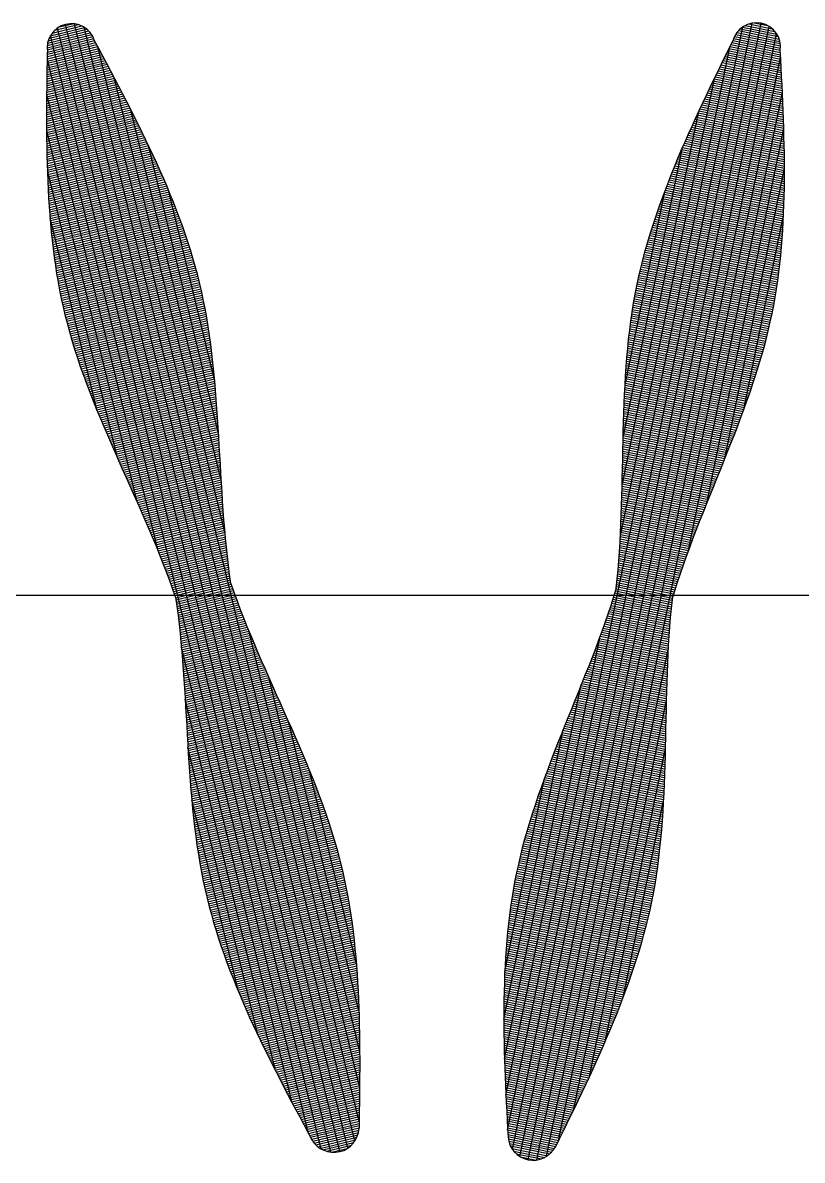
# Model space of a CAD drawing. Header units: inches. Extents: x 8.4 to 50.9, y 14.4 to 39.2.
# Drawn here: x 34.684 to 34.9697, y 25.4904 to 25.9076 of the extents above; entities that cross this region are included whole.
import ezdxf

# ---------------------------------------------------------------- set-up
doc = ezdxf.new("R2010")
doc.units = ezdxf.units.IN
doc.header["$MEASUREMENT"] = 0
doc.layers.add('02', color=2, linetype='Continuous')

msp = doc.modelspace()

# ---------------------------------------------------------------- linework, layer by layer
at = {"layer": '02'}
for p, q in [((34.69368, 25.9019), (34.70749, 25.90526)), ((34.69415, 25.90283), (34.70665, 25.90587)), ((34.6948, 25.90381), (34.70562, 25.90643)), ((34.69575, 25.90485), (34.7043, 25.90693)), ((34.79699, 25.49334), (34.69679, 25.9057)), ((34.69737, 25.90606), (34.7023, 25.90726)), ((34.80021, 25.49354), (34.69974, 25.90702)), ((34.80316, 25.49483), (34.70296, 25.9072)), ((34.80579, 25.49748), (34.70654, 25.90594)), ((34.86354, 25.49434), (34.94792, 25.90608)), ((34.86626, 25.49177), (34.95145, 25.90749)), ((34.86926, 25.49058), (34.95468, 25.90743)), ((34.87248, 25.49049), (34.95767, 25.90622)), ((34.94701, 25.90538), (34.96094, 25.90253)), ((34.94783, 25.90603), (34.96043, 25.90344)), ((34.94884, 25.90663), (34.95975, 25.90439)), ((34.95014, 25.90717), (34.95876, 25.90541)), ((34.95213, 25.90758), (34.9571, 25.90656)), ((34.69295, 25.89846), (34.70972, 25.90253)), ((34.69298, 25.89765), (34.71006, 25.9018)), ((34.693, 25.89928), (34.7093, 25.90324)), ((34.69313, 25.90013), (34.70879, 25.90394)), ((34.69335, 25.901), (34.7082, 25.90461)), ((34.79344, 25.4945), (34.6942, 25.90292)), ((34.87598, 25.49177), (34.96036, 25.90356)), ((34.94432, 25.90107), (34.96171, 25.89751)), ((34.94457, 25.90183), (34.96179, 25.8983)), ((34.94489, 25.90258), (34.96179, 25.89911)), ((34.94528, 25.90331), (34.96171, 25.89994)), ((34.94576, 25.90402), (34.96155, 25.90078)), ((34.94633, 25.90471), (34.9613, 25.90165)), ((34.69304, 25.89276), (34.71226, 25.89743)), ((34.69305, 25.89358), (34.71187, 25.89815)), ((34.69306, 25.8944), (34.71148, 25.89887)), ((34.69307, 25.89522), (34.7111, 25.8996)), ((34.69308, 25.89685), (34.71034, 25.90105)), ((34.69309, 25.89604), (34.71071, 25.90032)), ((34.80732, 25.50464), (34.71155, 25.89875)), ((34.86177, 25.50149), (34.94316, 25.89867)), ((34.94253, 25.89739), (34.96191, 25.89342)), ((34.94289, 25.89813), (34.96187, 25.89424)), ((34.94325, 25.89886), (34.96183, 25.89506)), ((34.94361, 25.8996), (34.96178, 25.89587)), ((34.94397, 25.90033), (34.96174, 25.89669)), ((34.69297, 25.88784), (34.71458, 25.89309)), ((34.69298, 25.88866), (34.71419, 25.89381)), ((34.69299, 25.88948), (34.71381, 25.89454)), ((34.693, 25.8903), (34.71342, 25.89526)), ((34.69301, 25.89112), (34.71303, 25.89598)), ((34.69302, 25.89194), (34.71265, 25.89671)), ((34.78879, 25.50021), (34.69306, 25.89418)), ((34.88042, 25.49759), (34.96183, 25.89492)), ((34.94037, 25.89297), (34.96216, 25.88851)), ((34.94073, 25.89371), (34.96212, 25.88932)), ((34.94109, 25.89444), (34.96208, 25.89014)), ((34.94145, 25.89518), (34.96204, 25.89096)), ((34.94181, 25.89592), (34.96199, 25.89178)), ((34.94217, 25.89665), (34.96195, 25.8926)), ((34.69291, 25.88292), (34.71689, 25.88875)), ((34.69292, 25.88374), (34.7165, 25.88947)), ((34.69293, 25.88538), (34.71573, 25.89092)), ((34.69293, 25.88456), (34.71612, 25.8902)), ((34.69295, 25.8862), (34.71535, 25.89164)), ((34.69296, 25.88702), (34.71496, 25.89237)), ((34.93822, 25.88855), (34.9624, 25.8836)), ((34.93858, 25.88929), (34.96236, 25.88441)), ((34.93894, 25.89002), (34.96232, 25.88523)), ((34.93929, 25.89076), (34.96228, 25.88605)), ((34.93965, 25.8915), (34.96224, 25.88687)), ((34.94001, 25.89223), (34.9622, 25.88769)), ((34.69287, 25.87883), (34.7188, 25.88513)), ((34.69287, 25.87801), (34.71918, 25.88441)), ((34.69288, 25.88047), (34.71803, 25.88658)), ((34.69288, 25.87965), (34.71842, 25.88585)), ((34.69289, 25.88129), (34.71765, 25.8873)), ((34.6929, 25.88211), (34.71727, 25.88803)), ((34.7582, 25.72023), (34.71756, 25.88748)), ((34.90305, 25.71877), (34.93756, 25.88719)), ((34.93644, 25.88486), (34.96258, 25.87951)), ((34.9368, 25.8856), (34.96254, 25.88032)), ((34.93715, 25.88634), (34.96251, 25.88114)), ((34.93751, 25.88707), (34.96247, 25.88196)), ((34.93786, 25.88781), (34.96243, 25.88278)), ((34.69285, 25.87556), (34.72031, 25.88223)), ((34.69285, 25.87474), (34.72069, 25.88151)), ((34.69285, 25.87392), (34.72107, 25.88078)), ((34.69286, 25.87719), (34.71956, 25.88368)), ((34.69286, 25.87638), (34.71994, 25.88296)), ((34.73349, 25.71436), (34.69289, 25.88141)), ((34.92791, 25.71354), (34.96246, 25.88216)), ((34.93433, 25.88043), (34.96278, 25.8746)), ((34.93468, 25.88117), (34.96275, 25.87542)), ((34.93503, 25.88191), (34.96272, 25.87624)), ((34.93538, 25.88265), (34.96268, 25.87705)), ((34.93574, 25.88339), (34.96265, 25.87787)), ((34.93609, 25.88412), (34.96261, 25.87869)), ((34.69285, 25.87311), (34.72144, 25.88006)), ((34.69285, 25.87229), (34.72182, 25.87933)), ((34.69285, 25.87147), (34.72219, 25.8786)), ((34.69285, 25.87066), (34.72257, 25.87788)), ((34.69285, 25.86984), (34.72294, 25.87715)), ((34.69285, 25.86902), (34.72331, 25.87643)), ((34.93259, 25.87674), (34.96293, 25.87052)), ((34.93294, 25.87748), (34.9629, 25.87134)), ((34.93329, 25.87822), (34.96287, 25.87215)), ((34.93363, 25.87896), (34.96284, 25.87297)), ((34.93398, 25.87969), (34.96281, 25.87379)), ((34.69286, 25.86821), (34.72368, 25.8757)), ((34.69286, 25.86739), (34.72405, 25.87497)), ((34.69287, 25.86658), (34.72442, 25.87424)), ((34.69288, 25.86576), (34.72479, 25.87352)), ((34.69288, 25.86495), (34.72515, 25.87279)), ((34.69289, 25.86413), (34.72552, 25.87206)), ((34.75683, 25.73932), (34.72369, 25.87568)), ((34.90373, 25.73788), (34.93186, 25.87516)), ((34.93054, 25.8723), (34.96307, 25.86563)), ((34.93088, 25.87304), (34.96305, 25.86645)), ((34.93122, 25.87378), (34.96303, 25.86726)), ((34.93156, 25.87452), (34.963, 25.86808)), ((34.9319, 25.87526), (34.96298, 25.86889)), ((34.93225, 25.876), (34.96295, 25.86971)), ((34.72595, 25.73193), (34.69286, 25.8681)), ((34.6929, 25.86332), (34.72588, 25.87133)), ((34.69292, 25.86251), (34.72625, 25.8706)), ((34.69293, 25.86169), (34.72661, 25.86988)), ((34.69294, 25.86088), (34.72697, 25.86915)), ((34.69296, 25.86006), (34.72733, 25.86842)), ((34.69297, 25.85925), (34.72769, 25.86769)), ((34.92852, 25.86785), (34.96317, 25.86075)), ((34.92885, 25.86859), (34.96316, 25.86156)), ((34.92919, 25.86933), (34.96314, 25.86238)), ((34.92952, 25.87008), (34.96313, 25.86319)), ((34.92986, 25.87082), (34.96311, 25.864)), ((34.9302, 25.87156), (34.96309, 25.86482)), ((34.93481, 25.7314), (34.96298, 25.86887)), ((34.69299, 25.85844), (34.72805, 25.86696)), ((34.69301, 25.85763), (34.7284, 25.86623)), ((34.69303, 25.85682), (34.72876, 25.8655)), ((34.69305, 25.856), (34.72911, 25.86476)), ((34.69308, 25.85519), (34.72946, 25.86403)), ((34.92688, 25.86414), (34.96323, 25.85669)), ((34.9272, 25.86488), (34.96322, 25.8575)), ((34.92753, 25.86562), (34.96321, 25.85831)), ((34.92786, 25.86637), (34.9632, 25.85912)), ((34.92819, 25.86711), (34.96319, 25.85994)), ((34.6931, 25.85438), (34.72981, 25.8633)), ((34.69313, 25.85357), (34.73016, 25.86257)), ((34.69315, 25.85276), (34.73051, 25.86184)), ((34.69318, 25.85195), (34.73085, 25.8611)), ((34.69321, 25.85114), (34.7312, 25.86037)), ((34.69325, 25.85033), (34.73154, 25.85964)), ((34.75581, 25.75696), (34.73013, 25.86264)), ((34.90411, 25.75554), (34.9259, 25.86188)), ((34.92495, 25.85967), (34.96324, 25.85182)), ((34.92527, 25.86041), (34.96324, 25.85263)), ((34.92558, 25.86116), (34.96324, 25.85344)), ((34.9259, 25.8619), (34.96324, 25.85425)), ((34.92623, 25.86265), (34.96324, 25.85506)), ((34.92655, 25.86339), (34.96323, 25.85588)), ((34.69328, 25.84952), (34.73188, 25.8589)), ((34.69332, 25.84872), (34.73222, 25.85817)), ((34.69335, 25.84791), (34.73256, 25.85743)), ((34.69339, 25.8471), (34.73289, 25.8567)), ((34.69343, 25.84629), (34.73323, 25.85596)), ((34.69347, 25.84549), (34.73356, 25.85523)), ((34.92308, 25.85519), (34.9632, 25.84697)), ((34.92338, 25.85594), (34.96321, 25.84778)), ((34.92369, 25.85669), (34.96322, 25.84859)), ((34.92401, 25.85743), (34.96323, 25.84939)), ((34.92432, 25.85818), (34.96323, 25.8502)), ((34.92463, 25.85892), (34.96324, 25.85101)), ((34.71876, 25.74807), (34.69313, 25.85355)), ((34.69352, 25.84468), (34.73389, 25.85449)), ((34.69356, 25.84387), (34.73422, 25.85375)), ((34.69361, 25.84307), (34.73455, 25.85302)), ((34.69366, 25.84226), (34.73488, 25.85228)), ((34.69371, 25.84146), (34.7352, 25.85154)), ((34.92157, 25.85145), (34.96312, 25.84294)), ((34.92186, 25.8522), (34.96314, 25.84374)), ((34.92217, 25.85295), (34.96316, 25.84455)), ((34.92247, 25.8537), (34.96317, 25.84536)), ((34.92277, 25.85444), (34.96319, 25.84616)), ((34.94141, 25.74779), (34.96324, 25.85433)), ((34.69376, 25.84066), (34.73552, 25.8508)), ((34.69382, 25.83985), (34.73584, 25.85006)), ((34.69388, 25.83905), (34.73616, 25.84932)), ((34.69394, 25.83825), (34.73647, 25.84858)), ((34.694, 25.83745), (34.73679, 25.84784)), ((34.69406, 25.83664), (34.7371, 25.8471)), ((34.91982, 25.84695), (34.96296, 25.83811)), ((34.9201, 25.8477), (34.96299, 25.83891)), ((34.92039, 25.84845), (34.96302, 25.83971)), ((34.92068, 25.8492), (34.96305, 25.84052)), ((34.92097, 25.84995), (34.96307, 25.84132)), ((34.92127, 25.8507), (34.96309, 25.84213)), ((34.69412, 25.83584), (34.73741, 25.84636)), ((34.69419, 25.83504), (34.73772, 25.84562)), ((34.69426, 25.83424), (34.73802, 25.84488)), ((34.69433, 25.83344), (34.73833, 25.84413)), ((34.69441, 25.83264), (34.73863, 25.84339)), ((34.75442, 25.77612), (34.73727, 25.8467)), ((34.9048, 25.77477), (34.91933, 25.84567)), ((34.91841, 25.84318), (34.96277, 25.83409)), ((34.91869, 25.84394), (34.96281, 25.8349)), ((34.91897, 25.84469), (34.96285, 25.8357)), ((34.91925, 25.84544), (34.96289, 25.8365)), ((34.91953, 25.8462), (34.96292, 25.8373)), ((34.69448, 25.83185), (34.73893, 25.84264)), ((34.69456, 25.83105), (34.73922, 25.8419)), ((34.69464, 25.83025), (34.73952, 25.84116)), ((34.69472, 25.82945), (34.73981, 25.84041)), ((34.69481, 25.82866), (34.7401, 25.83966)), ((34.69489, 25.82786), (34.74039, 25.83892)), ((34.9168, 25.83865), (34.96246, 25.8293)), ((34.91706, 25.83941), (34.96252, 25.83009)), ((34.91733, 25.84016), (34.96257, 25.83089)), ((34.9176, 25.84092), (34.96263, 25.83169)), ((34.91787, 25.84167), (34.96267, 25.83249)), ((34.91814, 25.84243), (34.96272, 25.83329)), ((34.71119, 25.76575), (34.6941, 25.83608)), ((34.69498, 25.82707), (34.74067, 25.83817)), ((34.69508, 25.82627), (34.74096, 25.83742)), ((34.69517, 25.82548), (34.74124, 25.83667)), ((34.69527, 25.82468), (34.74152, 25.83592)), ((34.69537, 25.82389), (34.74179, 25.83517)), ((34.69547, 25.8231), (34.74206, 25.83442)), ((34.91552, 25.83486), (34.96215, 25.82531)), ((34.91577, 25.83562), (34.96222, 25.8261)), ((34.91603, 25.83638), (34.96228, 25.8269)), ((34.91628, 25.83714), (34.96235, 25.8277)), ((34.91654, 25.8379), (34.96241, 25.8285)), ((34.94832, 25.76571), (34.9629, 25.83687)), ((34.69557, 25.82231), (34.74233, 25.83367)), ((34.69568, 25.82152), (34.7426, 25.83292)), ((34.69579, 25.82073), (34.74287, 25.83217)), ((34.6959, 25.81994), (34.74313, 25.83141)), ((34.69601, 25.81915), (34.74339, 25.83066)), ((34.91407, 25.8303), (34.96169, 25.82054)), ((34.91431, 25.83106), (34.96177, 25.82133)), ((34.91454, 25.83182), (34.96185, 25.82213)), ((34.91479, 25.83258), (34.96193, 25.82292)), ((34.91503, 25.83334), (34.96201, 25.82372)), ((34.91527, 25.8341), (34.96208, 25.82451)), ((34.69613, 25.81836), (34.74365, 25.82991)), ((34.69625, 25.81757), (34.7439, 25.82915)), ((34.69637, 25.81678), (34.74416, 25.8284)), ((34.6965, 25.816), (34.74441, 25.82764)), ((34.69663, 25.81521), (34.74465, 25.82688)), ((34.69676, 25.81443), (34.7449, 25.82613)), ((34.91293, 25.82648), (34.96123, 25.81658)), ((34.91316, 25.82725), (34.96133, 25.81737)), ((34.91338, 25.82801), (34.96142, 25.81817)), ((34.91361, 25.82877), (34.96151, 25.81896)), ((34.91384, 25.82954), (34.9616, 25.81975)), ((34.69689, 25.81364), (34.74514, 25.82537)), ((34.69703, 25.81286), (34.74538, 25.82461)), ((34.69717, 25.81208), (34.74561, 25.82385)), ((34.69731, 25.81129), (34.74584, 25.82309)), ((34.69745, 25.81051), (34.74607, 25.82233)), ((34.91166, 25.82188), (34.96059, 25.81185)), ((34.91187, 25.82265), (34.96071, 25.81264)), ((34.91207, 25.82342), (34.96082, 25.81343)), ((34.91228, 25.82418), (34.96093, 25.81422)), ((34.9125, 25.82495), (34.96103, 25.815)), ((34.91271, 25.82572), (34.96113, 25.81579)), ((34.6976, 25.80973), (34.7463, 25.82157)), ((34.69775, 25.80895), (34.74653, 25.8208)), ((34.69791, 25.80817), (34.74675, 25.82004)), ((34.69806, 25.80739), (34.74696, 25.81928)), ((34.69822, 25.80662), (34.74718, 25.81851)), ((34.69839, 25.80584), (34.74739, 25.81775)), ((34.91068, 25.81803), (34.95998, 25.80793)), ((34.91087, 25.8188), (34.96011, 25.80871)), ((34.91106, 25.81957), (34.96023, 25.8095)), ((34.91126, 25.82034), (34.96036, 25.81028)), ((34.91146, 25.82111), (34.96048, 25.81107)), ((34.69855, 25.80506), (34.7476, 25.81698)), ((34.69872, 25.80429), (34.7478, 25.81621)), ((34.6989, 25.80351), (34.74801, 25.81544)), ((34.69907, 25.80274), (34.74821, 25.81468)), ((34.69925, 25.80196), (34.7484, 25.81391)), ((34.90978, 25.81416), (34.95929, 25.80402)), ((34.90995, 25.81494), (34.95943, 25.8048)), ((34.91013, 25.81571), (34.95957, 25.80558)), ((34.91031, 25.81648), (34.95971, 25.80636)), ((34.91049, 25.81726), (34.95985, 25.80714)), ((34.69943, 25.80119), (34.74859, 25.81314)), ((34.69962, 25.80042), (34.74878, 25.81237)), ((34.69981, 25.79965), (34.74897, 25.81159)), ((34.7, 25.79888), (34.74915, 25.81082)), ((34.70019, 25.79811), (34.74933, 25.81005)), ((34.70039, 25.79734), (34.74951, 25.80927)), ((34.9088, 25.8095), (34.95835, 25.79935)), ((34.90896, 25.81028), (34.95852, 25.80012)), ((34.90911, 25.81106), (34.95868, 25.8009)), ((34.90927, 25.81184), (34.95884, 25.80168)), ((34.90944, 25.81261), (34.95899, 25.80246)), ((34.90961, 25.81339), (34.95914, 25.80324)), ((34.70059, 25.79657), (34.74968, 25.8085)), ((34.7008, 25.79581), (34.74985, 25.80772)), ((34.70101, 25.79504), (34.75002, 25.80695)), ((34.70122, 25.79427), (34.75018, 25.80617)), ((34.70144, 25.79351), (34.75034, 25.80539)), ((34.90808, 25.8056), (34.95748, 25.79548)), ((34.90822, 25.80638), (34.95767, 25.79625)), ((34.90836, 25.80716), (34.95784, 25.79702)), ((34.9085, 25.80794), (34.95802, 25.7978)), ((34.90865, 25.80872), (34.95819, 25.79857)), ((34.70165, 25.79275), (34.7505, 25.80461)), ((34.70188, 25.79198), (34.75065, 25.80383)), ((34.7021, 25.79122), (34.7508, 25.80305)), ((34.70233, 25.79046), (34.75095, 25.80227)), ((34.70256, 25.7897), (34.75109, 25.80149)), ((34.90744, 25.80168), (34.95653, 25.79162)), ((34.90756, 25.80246), (34.95673, 25.79239)), ((34.90768, 25.80325), (34.95692, 25.79316)), ((34.90781, 25.80403), (34.95711, 25.79393)), ((34.90794, 25.80482), (34.9573, 25.7947)), ((34.70279, 25.78894), (34.75123, 25.80071)), ((34.70303, 25.78818), (34.75137, 25.79993)), ((34.70327, 25.78742), (34.75151, 25.79914)), ((34.70351, 25.78666), (34.75164, 25.79836)), ((34.70375, 25.7859), (34.75177, 25.79757)), ((34.704, 25.78515), (34.7519, 25.79679)), ((34.90677, 25.79696), (34.95529, 25.78701)), ((34.90687, 25.79774), (34.95551, 25.78778)), ((34.90698, 25.79853), (34.95572, 25.78855)), ((34.90709, 25.79932), (34.95593, 25.78931)), ((34.9072, 25.80011), (34.95613, 25.79008)), ((34.90732, 25.80089), (34.95633, 25.79085)), ((34.70425, 25.78439), (34.75202, 25.796)), ((34.7045, 25.78364), (34.75215, 25.79521)), ((34.70476, 25.78288), (34.75227, 25.79442)), ((34.70501, 25.78213), (34.75238, 25.79364)), ((34.70527, 25.78137), (34.7525, 25.79285)), ((34.90628, 25.793), (34.95418, 25.78319)), ((34.90637, 25.79379), (34.95441, 25.78395)), ((34.90647, 25.79459), (34.95463, 25.78472)), ((34.90657, 25.79538), (34.95485, 25.78548)), ((34.90666, 25.79617), (34.95507, 25.78625)), ((34.70554, 25.78062), (34.75261, 25.79206)), ((34.7058, 25.77987), (34.75272, 25.79127)), ((34.70607, 25.77912), (34.75283, 25.79048)), ((34.70634, 25.77836), (34.75293, 25.78969)), ((34.70661, 25.77761), (34.75304, 25.78889)), ((34.90587, 25.78904), (34.953, 25.77938)), ((34.90594, 25.78983), (34.95324, 25.78014)), ((34.90603, 25.79063), (34.95348, 25.7809)), ((34.90611, 25.79142), (34.95372, 25.78166)), ((34.9062, 25.79221), (34.95395, 25.78243)), ((34.70688, 25.77686), (34.75314, 25.7881)), ((34.70716, 25.77611), (34.75324, 25.78731)), ((34.70744, 25.77536), (34.75333, 25.78652)), ((34.70772, 25.77462), (34.75343, 25.78572)), ((34.708, 25.77387), (34.75352, 25.78493)), ((34.90544, 25.78426), (34.95152, 25.77482)), ((34.9055, 25.78506), (34.95177, 25.77558)), ((34.90557, 25.78586), (34.95202, 25.77634)), ((34.90564, 25.78665), (34.95227, 25.7771)), ((34.90571, 25.78745), (34.95252, 25.77786)), ((34.90579, 25.78824), (34.95276, 25.77862)), ((34.70829, 25.77312), (34.75361, 25.78413)), ((34.70857, 25.77237), (34.7537, 25.78334)), ((34.70886, 25.77163), (34.75379, 25.78254)), ((34.70915, 25.77088), (34.75387, 25.78175)), ((34.70944, 25.77013), (34.75395, 25.78095)), ((34.70974, 25.76939), (34.75403, 25.78015)), ((34.90514, 25.78027), (34.95022, 25.77104)), ((34.9052, 25.78107), (34.95049, 25.77179)), ((34.90525, 25.78187), (34.95075, 25.77255)), ((34.90531, 25.78267), (34.95101, 25.77331)), ((34.90538, 25.78347), (34.95126, 25.77406)), ((34.71003, 25.76864), (34.75411, 25.77935)), ((34.71033, 25.7679), (34.75419, 25.77856)), ((34.71063, 25.76715), (34.75427, 25.77776)), ((34.71093, 25.76641), (34.75434, 25.77696)), ((34.71123, 25.76567), (34.75441, 25.77616)), ((34.90489, 25.77627), (34.94888, 25.76726)), ((34.90493, 25.77707), (34.94916, 25.76801)), ((34.90498, 25.77787), (34.94942, 25.76877)), ((34.90503, 25.77867), (34.94969, 25.76952)), ((34.90509, 25.77947), (34.94996, 25.77028)), ((34.71153, 25.76492), (34.75449, 25.77536)), ((34.71184, 25.76418), (34.75456, 25.77456)), ((34.71214, 25.76344), (34.75462, 25.77376)), ((34.71245, 25.7627), (34.75469, 25.77296)), ((34.71276, 25.76195), (34.75476, 25.77216)), ((34.90468, 25.77227), (34.9475, 25.76349)), ((34.90472, 25.77307), (34.94778, 25.76424)), ((34.90476, 25.77387), (34.94806, 25.765)), ((34.9048, 25.77467), (34.94834, 25.76575)), ((34.90484, 25.77547), (34.94861, 25.7665)), ((34.71307, 25.76121), (34.75482, 25.77136)), ((34.71338, 25.76047), (34.75489, 25.77056)), ((34.7137, 25.75973), (34.75495, 25.76975)), ((34.71401, 25.75899), (34.75501, 25.76895)), ((34.71432, 25.75825), (34.75507, 25.76815)), ((34.9045, 25.76825), (34.94609, 25.75973)), ((34.90453, 25.76905), (34.94637, 25.76048)), ((34.90457, 25.76986), (34.94666, 25.76123)), ((34.9046, 25.77066), (34.94694, 25.76199)), ((34.90464, 25.77146), (34.94722, 25.76274)), ((34.71464, 25.75751), (34.75513, 25.76735)), ((34.71496, 25.75677), (34.75518, 25.76654)), ((34.71528, 25.75603), (34.75524, 25.76574)), ((34.7156, 25.75529), (34.7553, 25.76494)), ((34.71592, 25.75455), (34.75535, 25.76413)), ((34.90432, 25.76343), (34.94435, 25.75522)), ((34.90435, 25.76423), (34.94464, 25.75597)), ((34.90438, 25.76503), (34.94493, 25.75672)), ((34.90441, 25.76584), (34.94522, 25.75748)), ((34.90444, 25.76664), (34.94551, 25.75823)), ((34.90447, 25.76745), (34.9458, 25.75898)), ((34.71624, 25.75381), (34.75541, 25.76333)), ((34.71656, 25.75307), (34.75546, 25.76253)), ((34.71688, 25.75234), (34.75551, 25.76172)), ((34.7172, 25.7516), (34.75556, 25.76092)), ((34.71753, 25.75086), (34.75561, 25.76011)), ((34.71785, 25.75012), (34.75566, 25.75931)), ((34.9042, 25.7594), (34.94288, 25.75147)), ((34.90423, 25.7602), (34.94317, 25.75222)), ((34.90425, 25.76101), (34.94347, 25.75297)), ((34.90427, 25.76182), (34.94376, 25.75372)), ((34.9043, 25.76262), (34.94406, 25.75447)), ((34.71818, 25.74938), (34.75571, 25.7585)), ((34.7185, 25.74865), (34.75576, 25.7577)), ((34.71883, 25.74791), (34.75581, 25.75689)), ((34.71916, 25.74717), (34.75586, 25.75609)), ((34.71948, 25.74643), (34.75591, 25.75528)), ((34.9041, 25.75537), (34.94138, 25.74773)), ((34.90412, 25.75617), (34.94168, 25.74848)), ((34.90414, 25.75698), (34.94198, 25.74923)), ((34.90416, 25.75779), (34.94228, 25.74998)), ((34.90418, 25.75859), (34.94258, 25.75073)), ((34.71981, 25.7457), (34.75595, 25.75448)), ((34.72014, 25.74496), (34.756, 25.75367)), ((34.72047, 25.74422), (34.75605, 25.75287)), ((34.7208, 25.74349), (34.75609, 25.75206)), ((34.72112, 25.74275), (34.75614, 25.75126)), ((34.90401, 25.75134), (34.93988, 25.74399)), ((34.90403, 25.75214), (34.94018, 25.74473)), ((34.90405, 25.75295), (34.94048, 25.74548)), ((34.90406, 25.75376), (34.94078, 25.74623)), ((34.90408, 25.75456), (34.94108, 25.74698)), ((34.72145, 25.74201), (34.75619, 25.75045)), ((34.72178, 25.74127), (34.75623, 25.74965)), ((34.72211, 25.74054), (34.75628, 25.74884)), ((34.72244, 25.7398), (34.75632, 25.74803)), ((34.72277, 25.73906), (34.75637, 25.74723)), ((34.90393, 25.7473), (34.93837, 25.74024)), ((34.90394, 25.74811), (34.93867, 25.74099)), ((34.90396, 25.74892), (34.93898, 25.74174)), ((34.90398, 25.74972), (34.93928, 25.74249)), ((34.90399, 25.75053), (34.93958, 25.74324)), ((34.7231, 25.73833), (34.75641, 25.74642)), ((34.72343, 25.73759), (34.75646, 25.74562)), ((34.72376, 25.73685), (34.75651, 25.74481)), ((34.72409, 25.73612), (34.75655, 25.74401)), ((34.72441, 25.73538), (34.7566, 25.7432)), ((34.90384, 25.74327), (34.93686, 25.7365)), ((34.90386, 25.74407), (34.93716, 25.73725)), ((34.90388, 25.74488), (34.93747, 25.738)), ((34.90389, 25.74569), (34.93777, 25.73875)), ((34.90391, 25.7465), (34.93807, 25.7395)), ((34.72474, 25.73464), (34.75665, 25.74239)), ((34.72507, 25.7339), (34.75669, 25.74159)), ((34.7254, 25.73317), (34.75674, 25.74078)), ((34.72573, 25.73243), (34.75679, 25.73998)), ((34.72605, 25.73169), (34.75683, 25.73917)), ((34.72638, 25.73096), (34.75688, 25.73837)), ((34.90374, 25.73843), (34.93505, 25.73201)), ((34.90376, 25.73923), (34.93535, 25.73276)), ((34.90378, 25.74004), (34.93566, 25.73351)), ((34.90379, 25.74085), (34.93596, 25.73426)), ((34.90381, 25.74165), (34.93626, 25.73501)), ((34.90383, 25.74246), (34.93656, 25.73575)), ((34.7267, 25.73022), (34.75693, 25.73756)), ((34.72703, 25.72948), (34.75698, 25.73676)), ((34.72735, 25.72874), (34.75703, 25.73595)), ((34.72768, 25.728), (34.75708, 25.73515)), ((34.728, 25.72727), (34.75713, 25.73434)), ((34.90364, 25.7344), (34.93356, 25.72827)), ((34.90366, 25.7352), (34.93386, 25.72902)), ((34.90368, 25.73601), (34.93416, 25.72976)), ((34.9037, 25.73682), (34.93445, 25.73051)), ((34.90372, 25.73762), (34.93475, 25.73126)), ((34.72832, 25.72653), (34.75719, 25.73354)), ((34.72865, 25.72579), (34.75724, 25.73274)), ((34.72897, 25.72505), (34.75729, 25.73193)), ((34.72929, 25.72431), (34.75735, 25.73113)), ((34.72961, 25.72357), (34.7574, 25.73033)), ((34.90353, 25.73037), (34.93208, 25.72452)), ((34.90355, 25.73117), (34.93238, 25.72527)), ((34.90357, 25.73198), (34.93267, 25.72602)), ((34.9036, 25.73279), (34.93297, 25.72677)), ((34.90362, 25.73359), (34.93326, 25.72752)), ((34.72993, 25.72283), (34.75746, 25.72952)), ((34.73024, 25.72209), (34.75752, 25.72872)), ((34.73056, 25.72135), (34.75758, 25.72792)), ((34.73087, 25.72061), (34.75763, 25.72711)), ((34.73119, 25.71987), (34.7577, 25.72631)), ((34.90339, 25.72635), (34.93062, 25.72076)), ((34.90342, 25.72715), (34.93091, 25.72152)), ((34.90345, 25.72795), (34.9312, 25.72227)), ((34.90347, 25.72876), (34.9315, 25.72302)), ((34.9035, 25.72956), (34.93179, 25.72377)), ((34.7315, 25.71913), (34.75776, 25.72551)), ((34.73181, 25.71839), (34.75782, 25.72471)), ((34.73212, 25.71765), (34.75788, 25.72391)), ((34.73243, 25.71691), (34.75795, 25.72311)), ((34.73274, 25.71616), (34.75802, 25.72231)), ((34.90322, 25.72233), (34.9292, 25.71701)), ((34.90326, 25.72313), (34.92948, 25.71776)), ((34.90329, 25.72393), (34.92976, 25.71851)), ((34.90333, 25.72474), (34.93005, 25.71926)), ((34.90336, 25.72554), (34.93034, 25.72001)), ((34.73305, 25.71542), (34.75809, 25.72151)), ((34.73335, 25.71468), (34.75816, 25.72071)), ((34.73366, 25.71394), (34.75823, 25.71991)), ((34.73396, 25.71319), (34.7583, 25.71911)), ((34.73426, 25.71245), (34.75837, 25.71831)), ((34.73456, 25.7117), (34.75845, 25.71751)), ((34.90298, 25.71752), (34.92752, 25.71249)), ((34.90303, 25.71832), (34.9278, 25.71324)), ((34.90307, 25.71912), (34.92807, 25.714)), ((34.90311, 25.71992), (34.92835, 25.71475)), ((34.90315, 25.72072), (34.92863, 25.7155)), ((34.90319, 25.72153), (34.92891, 25.71625)), ((34.73486, 25.71096), (34.75853, 25.71671)), ((34.73515, 25.71022), (34.75861, 25.71591)), ((34.73544, 25.70947), (34.75869, 25.71512)), ((34.73574, 25.70872), (34.75877, 25.71432)), ((34.73603, 25.70798), (34.75885, 25.71352)), ((34.90274, 25.71351), (34.92617, 25.70871)), ((34.90279, 25.71431), (34.92644, 25.70947)), ((34.90284, 25.71511), (34.92671, 25.71022)), ((34.90289, 25.71591), (34.92698, 25.71098)), ((34.90294, 25.71672), (34.92725, 25.71173)), ((34.73632, 25.70723), (34.75894, 25.71273)), ((34.7366, 25.70648), (34.75903, 25.71193)), ((34.73689, 25.70574), (34.75912, 25.71114)), ((34.73717, 25.70499), (34.75921, 25.71034)), ((34.73745, 25.70424), (34.75931, 25.70955)), ((34.90245, 25.70952), (34.92487, 25.70493)), ((34.90252, 25.71032), (34.92512, 25.70569)), ((34.90257, 25.71112), (34.92538, 25.70644)), ((34.90263, 25.71192), (34.92565, 25.7072)), ((34.90269, 25.71272), (34.92591, 25.70796)), ((34.73773, 25.70349), (34.7594, 25.70876)), ((34.738, 25.70274), (34.7595, 25.70796)), ((34.73828, 25.70199), (34.7596, 25.70717)), ((34.73855, 25.70124), (34.7597, 25.70638)), ((34.73882, 25.70049), (34.75981, 25.70559)), ((34.90212, 25.70554), (34.92361, 25.70114)), ((34.90219, 25.70634), (34.92386, 25.7019)), ((34.90226, 25.70713), (34.92411, 25.70265)), ((34.90232, 25.70793), (34.92436, 25.70341)), ((34.90239, 25.70873), (34.92461, 25.70417)), ((34.73909, 25.69974), (34.75992, 25.7048)), ((34.73935, 25.69898), (34.76003, 25.70401)), ((34.73961, 25.69823), (34.76014, 25.70322)), ((34.73988, 25.69748), (34.76025, 25.70243)), ((34.74008, 25.69671), (34.76042, 25.70165)), ((34.7402, 25.69592), (34.76068, 25.7009)), ((34.90172, 25.70157), (34.92241, 25.69733)), ((34.9018, 25.70236), (34.92265, 25.69809)), ((34.90189, 25.70316), (34.92289, 25.69885)), ((34.90196, 25.70395), (34.92313, 25.69961)), ((34.90204, 25.70475), (34.92337, 25.70038)), ((35.51697, 25.6975), (33.6044, 25.6975)), ((34.74031, 25.69513), (34.76094, 25.70014)), ((34.74042, 25.69434), (34.76121, 25.69939)), ((34.74053, 25.69355), (34.76147, 25.69864)), ((34.74064, 25.69276), (34.76174, 25.69789)), ((34.74074, 25.69197), (34.76201, 25.69714)), ((34.90056, 25.69695), (34.92167, 25.69262)), ((34.9008, 25.69771), (34.92175, 25.69342)), ((34.90103, 25.69847), (34.92183, 25.69421)), ((34.90127, 25.69923), (34.92191, 25.695)), ((34.9015, 25.7), (34.922, 25.69579)), ((34.90164, 25.70078), (34.92218, 25.69657)), ((34.74084, 25.69118), (34.76229, 25.69639)), ((34.74094, 25.69038), (34.76256, 25.69564)), ((34.74104, 25.68959), (34.76284, 25.69489)), ((34.74113, 25.6888), (34.76312, 25.69414)), ((34.74123, 25.688), (34.7634, 25.69339)), ((34.74132, 25.68721), (34.76368, 25.69264)), ((34.89933, 25.69315), (34.9213, 25.68864)), ((34.89958, 25.69391), (34.92137, 25.68944)), ((34.89982, 25.69467), (34.92144, 25.69024)), ((34.90007, 25.69543), (34.92151, 25.69103)), ((34.90031, 25.69619), (34.92159, 25.69183)), ((34.74141, 25.68641), (34.76397, 25.6919)), ((34.74149, 25.68562), (34.76426, 25.69115)), ((34.74158, 25.68482), (34.76455, 25.6904)), ((34.74166, 25.68402), (34.76484, 25.68966)), ((34.74174, 25.68323), (34.76513, 25.68891)), ((34.89778, 25.6886), (34.92094, 25.68386)), ((34.89804, 25.68936), (34.92099, 25.68466)), ((34.8983, 25.69012), (34.92105, 25.68546)), ((34.89856, 25.69087), (34.92111, 25.68625)), ((34.89882, 25.69163), (34.92117, 25.68705)), ((34.89907, 25.69239), (34.92124, 25.68785)), ((34.74182, 25.68243), (34.76543, 25.68817)), ((34.7419, 25.68163), (34.76572, 25.68742)), ((34.74198, 25.68083), (34.76602, 25.68668)), ((34.74205, 25.68004), (34.76632, 25.68593)), ((34.74213, 25.67924), (34.76662, 25.68519)), ((34.7422, 25.67844), (34.76693, 25.68445)), ((34.80748, 25.5174), (34.76684, 25.68466)), ((34.89644, 25.68483), (34.92068, 25.67986)), ((34.89671, 25.68558), (34.92073, 25.68066)), ((34.89698, 25.68634), (34.92078, 25.68146)), ((34.89725, 25.68709), (34.92083, 25.68226)), ((34.89752, 25.68785), (34.92088, 25.68306)), ((34.74227, 25.67764), (34.76723, 25.6837)), ((34.74234, 25.67684), (34.76754, 25.68296)), ((34.7424, 25.67604), (34.76785, 25.68222)), ((34.74247, 25.67524), (34.76816, 25.68148)), ((34.74253, 25.67443), (34.76847, 25.68074)), ((34.7426, 25.67363), (34.76878, 25.67999)), ((34.86114, 25.51424), (34.89565, 25.68266)), ((34.89478, 25.68031), (34.92043, 25.67505)), ((34.89506, 25.68106), (34.92047, 25.67585)), ((34.89534, 25.68181), (34.92051, 25.67665)), ((34.89562, 25.68256), (34.92055, 25.67746)), ((34.89589, 25.68332), (34.92059, 25.67826)), ((34.89617, 25.68407), (34.92064, 25.67906)), ((34.78278, 25.51148), (34.74219, 25.67854)), ((34.74266, 25.67283), (34.76909, 25.67925)), ((34.74272, 25.67203), (34.7694, 25.67851)), ((34.74278, 25.67123), (34.76972, 25.67777)), ((34.74284, 25.67042), (34.77003, 25.67703)), ((34.7429, 25.66962), (34.77035, 25.67629)), ((34.88601, 25.50907), (34.92056, 25.67769)), ((34.89307, 25.67579), (34.92023, 25.67023)), ((34.89336, 25.67655), (34.92026, 25.67103)), ((34.89365, 25.6773), (34.92029, 25.67184)), ((34.89393, 25.67805), (34.92032, 25.67264)), ((34.89422, 25.6788), (34.92036, 25.67344)), ((34.8945, 25.67955), (34.92039, 25.67425)), ((34.74295, 25.66882), (34.77067, 25.67555)), ((34.74301, 25.66802), (34.77099, 25.67481)), ((34.74306, 25.66721), (34.77131, 25.67407)), ((34.74312, 25.66641), (34.77163, 25.67334)), ((34.74317, 25.6656), (34.77195, 25.6726)), ((34.74322, 25.6648), (34.77227, 25.67186)), ((34.89162, 25.67204), (34.92009, 25.66621)), ((34.89191, 25.67279), (34.92012, 25.66701)), ((34.8922, 25.67354), (34.92014, 25.66782)), ((34.89249, 25.67429), (34.92017, 25.66862)), ((34.89278, 25.67504), (34.9202, 25.66943)), ((34.74328, 25.664), (34.7726, 25.67112)), ((34.74333, 25.66319), (34.77292, 25.67038)), ((34.74338, 25.66239), (34.77324, 25.66964)), ((34.74343, 25.66158), (34.77357, 25.66891)), ((34.74348, 25.66078), (34.7739, 25.66817)), ((34.74352, 25.65997), (34.77422, 25.66743)), ((34.88984, 25.66754), (34.91995, 25.66137)), ((34.89014, 25.66829), (34.91997, 25.66218)), ((34.89044, 25.66904), (34.92, 25.66299)), ((34.89073, 25.66979), (34.92002, 25.66379)), ((34.89103, 25.67054), (34.92004, 25.6646)), ((34.89132, 25.67129), (34.92006, 25.6654)), ((34.74357, 25.65917), (34.77455, 25.66669)), ((34.74362, 25.65836), (34.77488, 25.66596)), ((34.74367, 25.65756), (34.7752, 25.66522)), ((34.74371, 25.65675), (34.77553, 25.66448)), ((34.74376, 25.65594), (34.77586, 25.66374)), ((34.80752, 25.53071), (34.77438, 25.66707)), ((34.86063, 25.52754), (34.88876, 25.66483)), ((34.88835, 25.6638), (34.91986, 25.65734)), ((34.88865, 25.66455), (34.91987, 25.65815)), ((34.88895, 25.6653), (34.91989, 25.65895)), ((34.88924, 25.66605), (34.91991, 25.65976)), ((34.88954, 25.66679), (34.91993, 25.66057)), ((34.77664, 25.52329), (34.74356, 25.65947)), ((34.74381, 25.65514), (34.77619, 25.66301)), ((34.74385, 25.65433), (34.77652, 25.66227)), ((34.7439, 25.65353), (34.77685, 25.66153)), ((34.74395, 25.65272), (34.77717, 25.6608)), ((34.74399, 25.65192), (34.7775, 25.66006)), ((34.74404, 25.65111), (34.77783, 25.65932)), ((34.88654, 25.65931), (34.91975, 25.6525)), ((34.88684, 25.66006), (34.91977, 25.65331)), ((34.88714, 25.6608), (34.91978, 25.65412)), ((34.88744, 25.66155), (34.9198, 25.65492)), ((34.88774, 25.6623), (34.91982, 25.65573)), ((34.88804, 25.66305), (34.91984, 25.65654)), ((34.74408, 25.65031), (34.77816, 25.65859)), ((34.74413, 25.6495), (34.77849, 25.65785)), ((34.74417, 25.64869), (34.77882, 25.65711)), ((34.74422, 25.64789), (34.77915, 25.65638)), ((34.74427, 25.64708), (34.77948, 25.65564)), ((34.74431, 25.64628), (34.77981, 25.6549)), ((34.88503, 25.65557), (34.91967, 25.64847)), ((34.88533, 25.65631), (34.91969, 25.64927)), ((34.88563, 25.65706), (34.9197, 25.65008)), ((34.88593, 25.65781), (34.91972, 25.65089)), ((34.88624, 25.65856), (34.91973, 25.6517)), ((34.89171, 25.52109), (34.91988, 25.65856)), ((34.74436, 25.64547), (34.78013, 25.65416)), ((34.74441, 25.64467), (34.78046, 25.65343)), ((34.74445, 25.64386), (34.78079, 25.65269)), ((34.7445, 25.64305), (34.78112, 25.65195)), ((34.74455, 25.64225), (34.78144, 25.65122)), ((34.80725, 25.54525), (34.78157, 25.65093)), ((34.88322, 25.65108), (34.91957, 25.64363)), ((34.88352, 25.65182), (34.91958, 25.64443)), ((34.88382, 25.65257), (34.9196, 25.64524)), ((34.88412, 25.65332), (34.91962, 25.64605)), ((34.88442, 25.65407), (34.91964, 25.64685)), ((34.88472, 25.65482), (34.91965, 25.64766)), ((34.7446, 25.64144), (34.78177, 25.65048)), ((34.74465, 25.64064), (34.7821, 25.64974)), ((34.7447, 25.63983), (34.78242, 25.649)), ((34.74475, 25.63903), (34.78275, 25.64826)), ((34.7448, 25.63823), (34.78307, 25.64753)), ((34.74485, 25.63742), (34.78339, 25.64679)), ((34.86037, 25.5421), (34.88216, 25.64844)), ((34.88142, 25.64658), (34.91945, 25.63879)), ((34.88172, 25.64733), (34.91947, 25.6396)), ((34.88202, 25.64808), (34.91949, 25.6404)), ((34.88232, 25.64883), (34.91951, 25.64121)), ((34.88262, 25.64958), (34.91953, 25.64201)), ((34.88292, 25.65033), (34.91955, 25.64282)), ((34.7449, 25.63662), (34.78372, 25.64605)), ((34.74495, 25.63581), (34.78404, 25.64531)), ((34.74501, 25.63501), (34.78436, 25.64457)), ((34.74506, 25.63421), (34.78468, 25.64383)), ((34.74512, 25.6334), (34.785, 25.64309)), ((34.87994, 25.64284), (34.91934, 25.63476)), ((34.88023, 25.64359), (34.91937, 25.63557)), ((34.88053, 25.64433), (34.91939, 25.63637)), ((34.88082, 25.64508), (34.91941, 25.63718)), ((34.88112, 25.64583), (34.91943, 25.63798)), ((34.7702, 25.53635), (34.74457, 25.64183)), ((34.74517, 25.6326), (34.78532, 25.64235)), ((34.74523, 25.6318), (34.78564, 25.64161)), ((34.74529, 25.63099), (34.78595, 25.64087)), ((34.74535, 25.63019), (34.78627, 25.64013)), ((34.74541, 25.62939), (34.78658, 25.63939)), ((34.74547, 25.62859), (34.7869, 25.63865)), ((34.87818, 25.63833), (34.91918, 25.62993)), ((34.87847, 25.63908), (34.91921, 25.63074)), ((34.87876, 25.63983), (34.91924, 25.63154)), ((34.87906, 25.64058), (34.91927, 25.63235)), ((34.87935, 25.64134), (34.91929, 25.63315)), ((34.87964, 25.64209), (34.91932, 25.63396)), ((34.89767, 25.53436), (34.9195, 25.6409)), ((34.74553, 25.62779), (34.78721, 25.63791)), ((34.7456, 25.62698), (34.78752, 25.63717)), ((34.74566, 25.62618), (34.78783, 25.63643)), ((34.74573, 25.62538), (34.78814, 25.63569)), ((34.7458, 25.62458), (34.78844, 25.63494)), ((34.74587, 25.62378), (34.78875, 25.6342)), ((34.87675, 25.63457), (34.91902, 25.62591)), ((34.87704, 25.63533), (34.91905, 25.62672)), ((34.87732, 25.63608), (34.91909, 25.62752)), ((34.87761, 25.63683), (34.91912, 25.62832)), ((34.8779, 25.63758), (34.91915, 25.62913)), ((34.74594, 25.62298), (34.78905, 25.63346)), ((34.74601, 25.62218), (34.78935, 25.63272)), ((34.74608, 25.62138), (34.78965, 25.63197)), ((34.74616, 25.62059), (34.78995, 25.63123)), ((34.74624, 25.61979), (34.79025, 25.63048)), ((34.80628, 25.56269), (34.78913, 25.63327)), ((34.86071, 25.55959), (34.87524, 25.63049)), ((34.87508, 25.63006), (34.91878, 25.6211)), ((34.87536, 25.63081), (34.91882, 25.6219)), ((34.87563, 25.63156), (34.91886, 25.6227)), ((34.87591, 25.63232), (34.9189, 25.62351)), ((34.87619, 25.63307), (34.91894, 25.62431)), ((34.87647, 25.63382), (34.91898, 25.62511)), ((34.74632, 25.61899), (34.79055, 25.62974)), ((34.7464, 25.61819), (34.79084, 25.62899)), ((34.74648, 25.6174), (34.79113, 25.62825)), ((34.74656, 25.6166), (34.79142, 25.6275)), ((34.74665, 25.6158), (34.79171, 25.62675)), ((34.74674, 25.61501), (34.792, 25.62601)), ((34.87373, 25.62628), (34.91854, 25.6171)), ((34.874, 25.62704), (34.91859, 25.6179)), ((34.87427, 25.62779), (34.91864, 25.6187)), ((34.87454, 25.62855), (34.91869, 25.6195)), ((34.87481, 25.6293), (34.91873, 25.6203)), ((34.76306, 25.55231), (34.74597, 25.62264)), ((34.74683, 25.61421), (34.79229, 25.62526)), ((34.74692, 25.61342), (34.79257, 25.62451)), ((34.74701, 25.61263), (34.79285, 25.62376)), ((34.74711, 25.61183), (34.79313, 25.62301)), ((34.74721, 25.61104), (34.79341, 25.62226)), ((34.87217, 25.62174), (34.91819, 25.61231)), ((34.87242, 25.6225), (34.91825, 25.61311)), ((34.87268, 25.62326), (34.91831, 25.61391)), ((34.87294, 25.62401), (34.91837, 25.6147)), ((34.8732, 25.62477), (34.91843, 25.6155)), ((34.87346, 25.62553), (34.91848, 25.6163)), ((34.90423, 25.55054), (34.91881, 25.6217)), ((34.74731, 25.61025), (34.79368, 25.62151)), ((34.74741, 25.60945), (34.79395, 25.62076)), ((34.74751, 25.60866), (34.79422, 25.62001)), ((34.74762, 25.60787), (34.79449, 25.61926)), ((34.74773, 25.60708), (34.79476, 25.61851)), ((34.74784, 25.60629), (34.79502, 25.61776)), ((34.87092, 25.61794), (34.91784, 25.60833)), ((34.87116, 25.6187), (34.91792, 25.60912)), ((34.87141, 25.61946), (34.91799, 25.60992)), ((34.87166, 25.62022), (34.91806, 25.61072)), ((34.87191, 25.62098), (34.91812, 25.61151)), ((34.74796, 25.6055), (34.79528, 25.617)), ((34.74807, 25.60471), (34.79554, 25.61625)), ((34.74819, 25.60393), (34.79579, 25.61549)), ((34.74831, 25.60314), (34.79605, 25.61474)), ((34.74844, 25.60235), (34.7963, 25.61398)), ((34.74856, 25.60157), (34.79655, 25.61323)), ((34.8695, 25.61337), (34.91735, 25.60357)), ((34.86973, 25.61414), (34.91744, 25.60436)), ((34.86996, 25.6149), (34.91752, 25.60515)), ((34.8702, 25.61566), (34.91761, 25.60595)), ((34.87044, 25.61642), (34.91769, 25.60674)), ((34.87068, 25.61718), (34.91777, 25.60754)), ((34.74869, 25.60078), (34.79679, 25.61247)), ((34.74883, 25.6), (34.79703, 25.61171)), ((34.74896, 25.59921), (34.79727, 25.61095)), ((34.7491, 25.59843), (34.79751, 25.61019)), ((34.74924, 25.59765), (34.79775, 25.60943)), ((34.86838, 25.60955), (34.91687, 25.59962)), ((34.8686, 25.61032), (34.91697, 25.60041)), ((34.86882, 25.61108), (34.91707, 25.6012)), ((34.86904, 25.61185), (34.91717, 25.60199)), ((34.86927, 25.61261), (34.91726, 25.60278)), ((34.74938, 25.59686), (34.79798, 25.60867)), ((34.74953, 25.59608), (34.7982, 25.60791)), ((34.74968, 25.5953), (34.79843, 25.60715)), ((34.74983, 25.59452), (34.79865, 25.60639)), ((34.74999, 25.59374), (34.79887, 25.60562)), ((34.75015, 25.59297), (34.79909, 25.60486)), ((34.86714, 25.60495), (34.91621, 25.59489)), ((34.86734, 25.60572), (34.91633, 25.59568)), ((34.86754, 25.60648), (34.91644, 25.59646)), ((34.86775, 25.60725), (34.91655, 25.59725)), ((34.86796, 25.60802), (34.91666, 25.59804)), ((34.86817, 25.60879), (34.91677, 25.59883)), ((34.75031, 25.59219), (34.7993, 25.60409)), ((34.75047, 25.59141), (34.79951, 25.60333)), ((34.75064, 25.59064), (34.79972, 25.60256)), ((34.75081, 25.58986), (34.79992, 25.60179)), ((34.75099, 25.58909), (34.80012, 25.60102)), ((34.86618, 25.60109), (34.91557, 25.59097)), ((34.86636, 25.60186), (34.91571, 25.59175)), ((34.86655, 25.60263), (34.91584, 25.59254)), ((34.86674, 25.60341), (34.91596, 25.59332)), ((34.86694, 25.60418), (34.91609, 25.59411)), ((34.75117, 25.58831), (34.80032, 25.60026)), ((34.75135, 25.58754), (34.80051, 25.59949)), ((34.75153, 25.58677), (34.8007, 25.59871)), ((34.75172, 25.586), (34.80088, 25.59794)), ((34.75191, 25.58523), (34.80107, 25.59717)), ((34.8653, 25.59722), (34.91485, 25.58707)), ((34.86547, 25.59799), (34.915, 25.58785)), ((34.86564, 25.59877), (34.91515, 25.58863)), ((34.86582, 25.59954), (34.91529, 25.58941)), ((34.866, 25.60032), (34.91543, 25.59019)), ((34.75211, 25.58446), (34.80125, 25.5964)), ((34.75231, 25.58369), (34.80142, 25.59562)), ((34.75251, 25.58292), (34.8016, 25.59485)), ((34.75271, 25.58215), (34.80177, 25.59407)), ((34.75292, 25.58139), (34.80194, 25.5933)), ((34.75313, 25.58062), (34.8021, 25.59252)), ((34.86436, 25.59255), (34.91388, 25.5824)), ((34.86451, 25.59333), (34.91405, 25.58318)), ((34.86466, 25.59411), (34.91422, 25.58395)), ((34.86482, 25.59489), (34.91438, 25.58473)), ((34.86498, 25.59567), (34.91454, 25.58551)), ((34.86514, 25.59644), (34.9147, 25.58629)), ((34.75334, 25.57986), (34.80226, 25.59174)), ((34.75356, 25.57909), (34.80242, 25.59096)), ((34.75378, 25.57833), (34.80257, 25.59018)), ((34.754, 25.57757), (34.80273, 25.5894)), ((34.75423, 25.5768), (34.80287, 25.58862)), ((34.86367, 25.58864), (34.91298, 25.57854)), ((34.8638, 25.58942), (34.91317, 25.57931)), ((34.86394, 25.59021), (34.91335, 25.58008)), ((34.86408, 25.59099), (34.91353, 25.58085)), ((34.86422, 25.59177), (34.91371, 25.58163)), ((34.75446, 25.57604), (34.80302, 25.58784)), ((34.75469, 25.57528), (34.80316, 25.58706)), ((34.75492, 25.57452), (34.8033, 25.58628)), ((34.75516, 25.57376), (34.80344, 25.58549)), ((34.7554, 25.573), (34.80358, 25.58471)), ((34.86305, 25.58472), (34.91201, 25.57468)), ((34.86317, 25.5855), (34.91221, 25.57545)), ((34.86329, 25.58629), (34.91241, 25.57622)), ((34.86341, 25.58707), (34.9126, 25.57699)), ((34.86354, 25.58786), (34.91279, 25.57776)), ((34.75565, 25.57225), (34.80371, 25.58393)), ((34.75589, 25.57149), (34.80384, 25.58314)), ((34.75614, 25.57073), (34.80396, 25.58235)), ((34.75639, 25.56998), (34.80409, 25.58157)), ((34.75665, 25.56922), (34.80421, 25.58078)), ((34.7569, 25.56847), (34.80432, 25.57999)), ((34.86241, 25.57999), (34.91074, 25.57008)), ((34.86251, 25.58078), (34.91096, 25.57085)), ((34.86261, 25.58157), (34.91117, 25.57161)), ((34.86271, 25.58235), (34.91139, 25.57238)), ((34.86282, 25.58314), (34.9116, 25.57315)), ((34.86294, 25.58393), (34.9118, 25.57392)), ((34.75716, 25.56771), (34.80444, 25.5792)), ((34.75742, 25.56696), (34.80455, 25.57841)), ((34.75769, 25.56621), (34.80466, 25.57762)), ((34.75796, 25.56546), (34.80477, 25.57683)), ((34.75823, 25.56471), (34.80488, 25.57604)), ((34.86194, 25.57603), (34.90961, 25.56626)), ((34.86203, 25.57682), (34.90984, 25.56703)), ((34.86212, 25.57762), (34.91007, 25.56779)), ((34.86221, 25.57841), (34.9103, 25.56855)), ((34.86231, 25.5792), (34.91052, 25.56932)), ((34.7585, 25.56395), (34.80498, 25.57525)), ((34.75877, 25.5632), (34.80508, 25.57446)), ((34.75905, 25.56246), (34.80518, 25.57366)), ((34.75933, 25.56171), (34.80527, 25.57287)), ((34.75961, 25.56096), (34.80536, 25.57208)), ((34.86155, 25.57206), (34.90841, 25.56246)), ((34.86162, 25.57286), (34.90865, 25.56322)), ((34.8617, 25.57365), (34.9089, 25.56398)), ((34.86178, 25.57444), (34.90914, 25.56474)), ((34.86186, 25.57524), (34.90937, 25.5655)), ((34.7599, 25.56021), (34.80545, 25.57128)), ((34.76018, 25.55946), (34.80554, 25.57048)), ((34.76047, 25.55872), (34.80563, 25.56969)), ((34.76077, 25.55797), (34.80571, 25.56889)), ((34.76106, 25.55723), (34.80579, 25.56809)), ((34.76136, 25.55648), (34.80587, 25.5673)), ((34.86122, 25.56808), (34.90715, 25.55867)), ((34.86128, 25.56887), (34.9074, 25.55942)), ((34.86134, 25.56967), (34.90766, 25.56018)), ((34.86141, 25.57047), (34.90791, 25.56094)), ((34.86148, 25.57126), (34.90816, 25.5617)), ((34.76165, 25.55574), (34.80595, 25.5665)), ((34.76195, 25.55499), (34.80602, 25.5657)), ((34.76226, 25.55425), (34.80609, 25.5649)), ((34.76256, 25.55351), (34.80616, 25.5641)), ((34.76287, 25.55276), (34.80623, 25.5633)), ((34.8609, 25.56328), (34.90555, 25.55413)), ((34.86095, 25.56408), (34.90582, 25.55489)), ((34.861, 25.56488), (34.90609, 25.55564)), ((34.86105, 25.56568), (34.90636, 25.5564)), ((34.8611, 25.56648), (34.90662, 25.55715)), ((34.86116, 25.56728), (34.90689, 25.55791)), ((34.76318, 25.55202), (34.8063, 25.5625)), ((34.76349, 25.55128), (34.80636, 25.5617)), ((34.7638, 25.55054), (34.80642, 25.5609)), ((34.76412, 25.5498), (34.80648, 25.56009)), ((34.76444, 25.54906), (34.80654, 25.55929)), ((34.8607, 25.55927), (34.90416, 25.55036)), ((34.86073, 25.56007), (34.90445, 25.55112)), ((34.86077, 25.56088), (34.90473, 25.55187)), ((34.86081, 25.56168), (34.905, 25.55262)), ((34.86086, 25.56248), (34.90528, 25.55338)), ((34.76476, 25.54832), (34.80659, 25.55849)), ((34.76508, 25.54758), (34.80665, 25.55768)), ((34.7654, 25.54684), (34.8067, 25.55688)), ((34.76572, 25.54611), (34.80675, 25.55607)), ((34.76605, 25.54537), (34.8068, 25.55527)), ((34.86054, 25.55525), (34.90272, 25.54661)), ((34.86057, 25.55606), (34.90302, 25.54736)), ((34.8606, 25.55686), (34.90331, 25.54811)), ((34.86063, 25.55766), (34.90359, 25.54886)), ((34.86066, 25.55847), (34.90388, 25.54961)), ((34.76638, 25.54463), (34.80684, 25.55446)), ((34.76671, 25.5439), (34.80689, 25.55366)), ((34.76704, 25.54316), (34.80693, 25.55285)), ((34.76738, 25.54242), (34.80697, 25.55204)), ((34.76771, 25.54169), (34.80701, 25.55124)), ((34.86044, 25.55122), (34.90123, 25.54286)), ((34.86046, 25.55203), (34.90153, 25.54361)), ((34.86048, 25.55283), (34.90183, 25.54436)), ((34.8605, 25.55364), (34.90213, 25.54511)), ((34.86052, 25.55445), (34.90243, 25.54586)), ((34.76805, 25.54095), (34.80705, 25.55043)), ((34.76839, 25.54022), (34.80708, 25.54962)), ((34.76873, 25.53948), (34.80712, 25.54881)), ((34.76907, 25.53875), (34.80715, 25.548)), ((34.76941, 25.53802), (34.80718, 25.54719)), ((34.86038, 25.54718), (34.8997, 25.53913)), ((34.86039, 25.54799), (34.90001, 25.53987)), ((34.8604, 25.5488), (34.90032, 25.54062)), ((34.86041, 25.54961), (34.90062, 25.54137)), ((34.86043, 25.55041), (34.90093, 25.54211)), ((34.76976, 25.53728), (34.80721, 25.54638)), ((34.77011, 25.53655), (34.80724, 25.54557)), ((34.77046, 25.53582), (34.80727, 25.54476)), ((34.77081, 25.53509), (34.80729, 25.54395)), ((34.77116, 25.53436), (34.80731, 25.54314)), ((34.77151, 25.53363), (34.80734, 25.54233)), ((34.86037, 25.54556), (34.89907, 25.53763)), ((34.86037, 25.54475), (34.89876, 25.53689)), ((34.86037, 25.54394), (34.89844, 25.53614)), ((34.86037, 25.54313), (34.89812, 25.5354)), ((34.86037, 25.54232), (34.8978, 25.53465)), ((34.86038, 25.54637), (34.89939, 25.53838)), ((34.77186, 25.53289), (34.80736, 25.54152)), ((34.77222, 25.53216), (34.80738, 25.54071)), ((34.77258, 25.53143), (34.80739, 25.53989)), ((34.77293, 25.5307), (34.80741, 25.53908)), ((34.77329, 25.52997), (34.80743, 25.53827)), ((34.86037, 25.54151), (34.89748, 25.53391)), ((34.86037, 25.5407), (34.89716, 25.53316)), ((34.86038, 25.53989), (34.89683, 25.53242)), ((34.86039, 25.53908), (34.89651, 25.53168)), ((34.8604, 25.53827), (34.89618, 25.53093)), ((34.77365, 25.52925), (34.80744, 25.53746)), ((34.77401, 25.52852), (34.80745, 25.53664)), ((34.77438, 25.52779), (34.80747, 25.53583)), ((34.77474, 25.52706), (34.80748, 25.53501)), ((34.77511, 25.52633), (34.80749, 25.5342)), ((34.86041, 25.53745), (34.89585, 25.53019)), ((34.86042, 25.53664), (34.89552, 25.52945)), ((34.86043, 25.53583), (34.89519, 25.52871)), ((34.86044, 25.53502), (34.89486, 25.52796)), ((34.86046, 25.5342), (34.89452, 25.52722)), ((34.77547, 25.5256), (34.8075, 25.53338)), ((34.77584, 25.52488), (34.8075, 25.53257)), ((34.77621, 25.52415), (34.80751, 25.53175)), ((34.77658, 25.52342), (34.80751, 25.53094)), ((34.77695, 25.52269), (34.80752, 25.53012)), ((34.86048, 25.53339), (34.89419, 25.52648)), ((34.86049, 25.53258), (34.89385, 25.52574)), ((34.86051, 25.53176), (34.89351, 25.525)), ((34.86053, 25.53095), (34.89318, 25.52426)), ((34.86055, 25.53013), (34.89284, 25.52352)), ((34.77732, 25.52197), (34.80752, 25.52931)), ((34.77769, 25.52124), (34.80752, 25.52849)), ((34.77807, 25.52052), (34.80753, 25.52767)), ((34.77844, 25.51979), (34.80753, 25.52686)), ((34.77881, 25.51906), (34.80753, 25.52604)), ((34.86057, 25.52932), (34.89249, 25.52278)), ((34.8606, 25.5285), (34.89215, 25.52204)), ((34.86062, 25.52769), (34.89181, 25.5213)), ((34.86065, 25.52687), (34.89147, 25.52056)), ((34.86067, 25.52606), (34.89112, 25.51982)), ((34.77919, 25.51834), (34.80753, 25.52522)), ((34.77957, 25.51761), (34.80752, 25.52441)), ((34.77994, 25.51689), (34.80752, 25.52359)), ((34.78032, 25.51616), (34.80752, 25.52277)), ((34.7807, 25.51544), (34.80751, 25.52195)), ((34.8607, 25.52524), (34.89078, 25.51908)), ((34.86073, 25.52442), (34.89043, 25.51834)), ((34.86076, 25.52361), (34.89008, 25.5176)), ((34.86079, 25.52279), (34.88973, 25.51686)), ((34.86082, 25.52198), (34.88938, 25.51612)), ((34.78108, 25.51471), (34.80751, 25.52114)), ((34.78146, 25.51399), (34.8075, 25.52032)), ((34.78184, 25.51326), (34.8075, 25.5195)), ((34.78222, 25.51254), (34.80749, 25.51868)), ((34.78261, 25.51182), (34.80749, 25.51786)), ((34.86085, 25.52116), (34.88903, 25.51538)), ((34.86088, 25.52034), (34.88868, 25.51464)), ((34.86091, 25.51952), (34.88833, 25.51391)), ((34.86095, 25.51871), (34.88798, 25.51317)), ((34.86098, 25.51789), (34.88763, 25.51243)), ((34.78299, 25.51109), (34.80748, 25.51704)), ((34.78337, 25.51037), (34.80747, 25.51622)), ((34.78375, 25.50964), (34.80746, 25.51541)), ((34.78414, 25.50892), (34.80745, 25.51459)), ((34.78452, 25.5082), (34.80744, 25.51377)), ((34.86102, 25.51707), (34.88727, 25.51169)), ((34.86105, 25.51626), (34.88692, 25.51096)), ((34.86109, 25.51544), (34.88656, 25.51022)), ((34.86113, 25.51462), (34.88621, 25.50948)), ((34.86116, 25.5138), (34.88585, 25.50874)), ((34.78491, 25.50747), (34.80743, 25.51295)), ((34.78529, 25.50675), (34.80742, 25.51213)), ((34.78568, 25.50603), (34.80741, 25.51131)), ((34.78606, 25.50531), (34.8074, 25.51049)), ((34.78645, 25.50458), (34.80739, 25.50967)), ((34.8612, 25.51298), (34.8855, 25.50801)), ((34.86124, 25.51217), (34.88514, 25.50727)), ((34.86128, 25.51135), (34.88478, 25.50653)), ((34.86132, 25.51053), (34.88442, 25.50579)), ((34.86136, 25.50971), (34.88407, 25.50506)), ((34.8614, 25.50889), (34.88371, 25.50432)), ((34.78684, 25.50386), (34.80738, 25.50885)), ((34.78722, 25.50314), (34.80737, 25.50803)), ((34.78761, 25.50241), (34.80735, 25.50721)), ((34.788, 25.50169), (34.80734, 25.50639)), ((34.78838, 25.50097), (34.80733, 25.50557)), ((34.78877, 25.50024), (34.80732, 25.50475)), ((34.86144, 25.50807), (34.88335, 25.50358)), ((34.86148, 25.50726), (34.88299, 25.50285)), ((34.86152, 25.50644), (34.88263, 25.50211)), ((34.86156, 25.50562), (34.88227, 25.50137)), ((34.8616, 25.5048), (34.88191, 25.50064)), ((34.78916, 25.49952), (34.80731, 25.50393)), ((34.78954, 25.4988), (34.80729, 25.50311)), ((34.78993, 25.49808), (34.80728, 25.50229)), ((34.79036, 25.49736), (34.80722, 25.50146)), ((34.79088, 25.49667), (34.80709, 25.50061)), ((34.86164, 25.50398), (34.88155, 25.4999)), ((34.86168, 25.50316), (34.88119, 25.49917)), ((34.86173, 25.50234), (34.88083, 25.49843)), ((34.86177, 25.50152), (34.88047, 25.49769)), ((34.86181, 25.50071), (34.88011, 25.49696)), ((34.79148, 25.496), (34.80686, 25.49974)), ((34.79219, 25.49536), (34.80652, 25.49884)), ((34.79304, 25.49475), (34.80605, 25.49791)), ((34.79406, 25.49418), (34.8054, 25.49693)), ((34.86185, 25.49989), (34.87974, 25.49622)), ((34.86189, 25.49907), (34.87938, 25.49548)), ((34.86198, 25.49824), (34.87898, 25.49476)), ((34.86215, 25.4974), (34.87849, 25.49405)), ((34.86241, 25.49653), (34.87791, 25.49336)), ((34.79535, 25.49368), (34.80448, 25.49589)), ((34.79723, 25.49331), (34.80298, 25.49471)), ((34.86278, 25.49565), (34.87722, 25.49269)), ((34.86328, 25.49473), (34.8764, 25.49204)), ((34.86396, 25.49378), (34.8754, 25.49144)), ((34.86492, 25.49278), (34.87412, 25.49089)), ((34.86646, 25.49165), (34.87227, 25.49046))]:
    msp.add_line(p, q, dxfattribs=at)
for centre, radius, start, end in [((34.70185, 25.89838), 0.0089, 16.9972, 190.3179), ((34.9529, 25.89871), 0.0089, 351.7593, 165.08), ((34.79804, 25.50253), 0.00925, 209.8921, 357.423), ((34.87112, 25.49964), 0.00925, 184.6542, 332.1851)]:
    msp.add_arc(centre, radius, start, end, dxfattribs=at)
for points in [[(34.76033, 25.70191), (34.75507, 25.73717), (34.75941, 25.80947), (34.72629, 25.87125), (34.71036, 25.90098)], [(34.90158, 25.70026), (34.90556, 25.73569), (34.8986, 25.80778), (34.92946, 25.87072), (34.9443, 25.901)], [(34.92203, 25.69607), (34.9323, 25.73021), (34.96706, 25.79376), (34.96344, 25.86376), (34.9617, 25.89744)], [(34.74004, 25.69698), (34.72854, 25.73073), (34.69151, 25.79298), (34.69258, 25.86306), (34.6931, 25.89678)], [(34.76033, 25.70191), (34.77184, 25.66817), (34.80887, 25.60592), (34.80779, 25.53583), (34.80728, 25.50211)], [(34.74004, 25.69698), (34.74531, 25.66172), (34.74097, 25.58942), (34.77408, 25.52764), (34.79002, 25.49792)], [(34.90158, 25.70026), (34.8913, 25.66612), (34.85655, 25.60257), (34.86017, 25.53257), (34.8619, 25.49889)], [(34.92203, 25.69607), (34.91805, 25.66064), (34.925, 25.58854), (34.89415, 25.5256), (34.87931, 25.49532)]]:
    msp.add_open_spline(points, degree=3, knots=[290.891993, 290.891993, 290.891993, 290.891993, 438.265029, 574.903543, 574.903543, 574.903543, 574.903543], dxfattribs=at)

doc.saveas('drawing.dxf')
